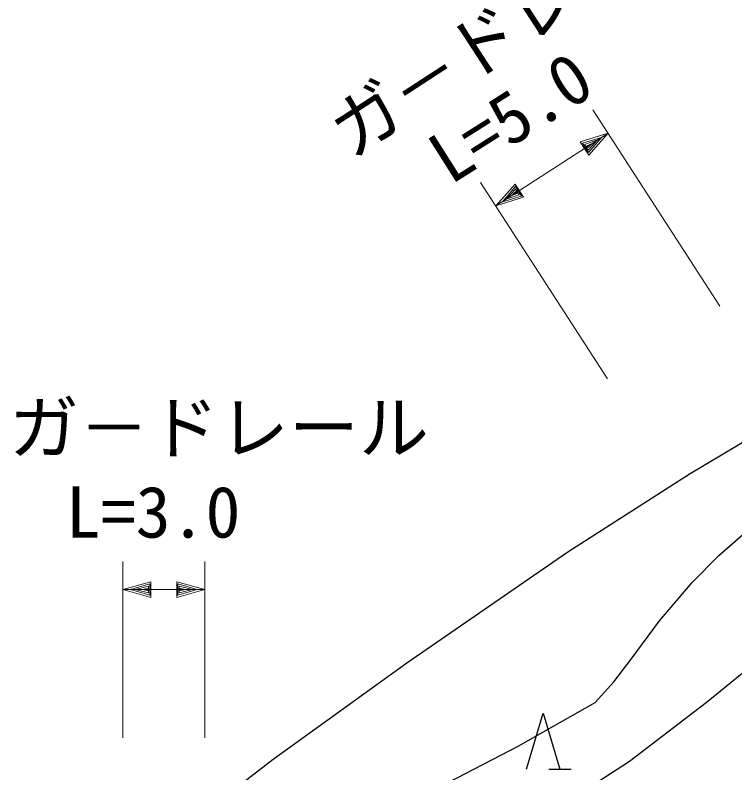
# Model space of a CAD drawing. Units: millimetres, scale not verified. Extents: x 40000 to 680000, y 20000 to 380000.
# Drawn here: x 256947 to 282650, y 286616 to 313681 of the extents above; entities that cross this region are included whole.
import ezdxf
from ezdxf.enums import TextEntityAlignment as Align

# ---------------------------------------------------------------- set-up
doc = ezdxf.new("R2010")
doc.units = ezdxf.units.MM
doc.header["$LTSCALE"] = 1000
doc.layers.add('M-BGD', color=7, linetype='Continuous', lineweight=25)
doc.layers.add('M-STR-HTXT', color=7, linetype='Continuous', lineweight=13)
doc.styles.add('ＭＳ ゴシック', font='')
doc.styles.get('ＭＳ ゴシック').set_extended_font_data('MS Gothic')

msp = doc.modelspace()

# ---------------------------------------------------------------- linework, layer by layer
at = {"layer": 'M-BGD'}
for p, q in [((281052, 297309), (283601, 298823)), ((276682, 294513), (281052, 297309)), ((270937, 290544), (276682, 294513)), ((266162, 287100), (270937, 290544)), ((275205, 286750), (275805, 288753)), ((275805, 288753), (276405, 286750)), ((261024, 283171), (266162, 287100)), ((276005, 286750), (276805, 286750))]:
    msp.add_line(p, q, dxfattribs=at)
for points in [[(259869, 277785), (260892, 279026), (261988, 280187), (263771, 281649), (265801, 283171), (266744, 283720), (267833, 284224), (269943, 285093), (272117, 286111), (274917, 287563), (277658, 289131), (278333, 289861), (278942, 290672), (279965, 292044), (281129, 293416), (282077, 294379), (283128, 295301)], [(284112, 291146), (281622, 289114), (278893, 287021), (277530, 286142), (276099, 285348), (272628, 283796), (269132, 282118), (267624, 281266), (266109, 280292), (264780, 279306), (263423, 278160), (262560, 277325), (261830, 276483), (261378, 275822), (260949, 274957), (260654, 274210)]]:
    msp.add_lwpolyline(points, dxfattribs=at)
at = {"layer": 'M-STR-HTXT'}
for p, q in [((277578, 310301), (282111, 303288)), ((274115, 306865), (278121, 309461)), ((277129, 309152), (278121, 309461)), ((278121, 309461), (277433, 308682)), ((277433, 308682), (277129, 309152)), ((277206, 309107), (277886, 309309)), ((277424, 308771), (277206, 309107)), ((277283, 309061), (277751, 309222)), ((277360, 309016), (277550, 309091)), ((277550, 309091), (277404, 308949)), ((277751, 309222), (277414, 308860)), ((277886, 309309), (277424, 308771)), ((277414, 308860), (277283, 309061)), ((277404, 308949), (277360, 309016)), ((278104, 300692), (273571, 307706)), ((274115, 306865), (274802, 307645)), ((274350, 307018), (274812, 307556)), ((274484, 307105), (274822, 307467)), ((274802, 307645), (275106, 307174)), ((274812, 307556), (275029, 307219)), ((274822, 307467), (274952, 307265)), ((275029, 307219), (274350, 307018)), ((274952, 307265), (274484, 307105)), ((274686, 307235), (274832, 307378)), ((274875, 307310), (274686, 307235)), ((274832, 307378), (274875, 307310)), ((275106, 307174), (274115, 306865)), ((260792, 287869), (260792, 294165)), ((263722, 294165), (263722, 287869)), ((260792, 293164), (261792, 293444)), ((261792, 293444), (261792, 292884)), ((262722, 292884), (262722, 293444)), ((262722, 293444), (263722, 293164)), ((260792, 293164), (263722, 293164)), ((261792, 292884), (260792, 293164)), ((261072, 293164), (261752, 293364)), ((261752, 292964), (261072, 293164)), ((261232, 293164), (261712, 293284)), ((261712, 293044), (261232, 293164)), ((261472, 293164), (261672, 293204)), ((261672, 293124), (261472, 293164)), ((261672, 293204), (261672, 293124)), ((261712, 293284), (261712, 293044)), ((261752, 293364), (261752, 292964)), ((263722, 293164), (262722, 292884)), ((262762, 292964), (262762, 293364)), ((262762, 293364), (263442, 293164)), ((263442, 293164), (262762, 292964)), ((262802, 293044), (262802, 293284)), ((262802, 293284), (263282, 293164)), ((263282, 293164), (262802, 293044)), ((262842, 293124), (262842, 293204)), ((262842, 293204), (263042, 293164)), ((263042, 293164), (262842, 293124))]:
    msp.add_line(p, q, dxfattribs=at)

# ---------------------------------------------------------------- texts
at = {"layer": 'M-STR-HTXT', "style": 'ＭＳ ゴシック'}
for s, rotation, p in [('ガ－ドレール', 33.032, (269245, 308073)), ('L=5.0', 32.331, (272780, 307129))]:
    msp.add_text(s, height=1833, rotation=rotation, dxfattribs=at).set_placement(p, align=Align.BOTTOM_LEFT)
for s, p in [('ガ－ドレール', (256724, 297482)), ('L=3.0', (258758, 294468))]:
    msp.add_text(s, height=1833, dxfattribs=at).set_placement(p, align=Align.BOTTOM_LEFT)

doc.saveas('drawing.dxf')
